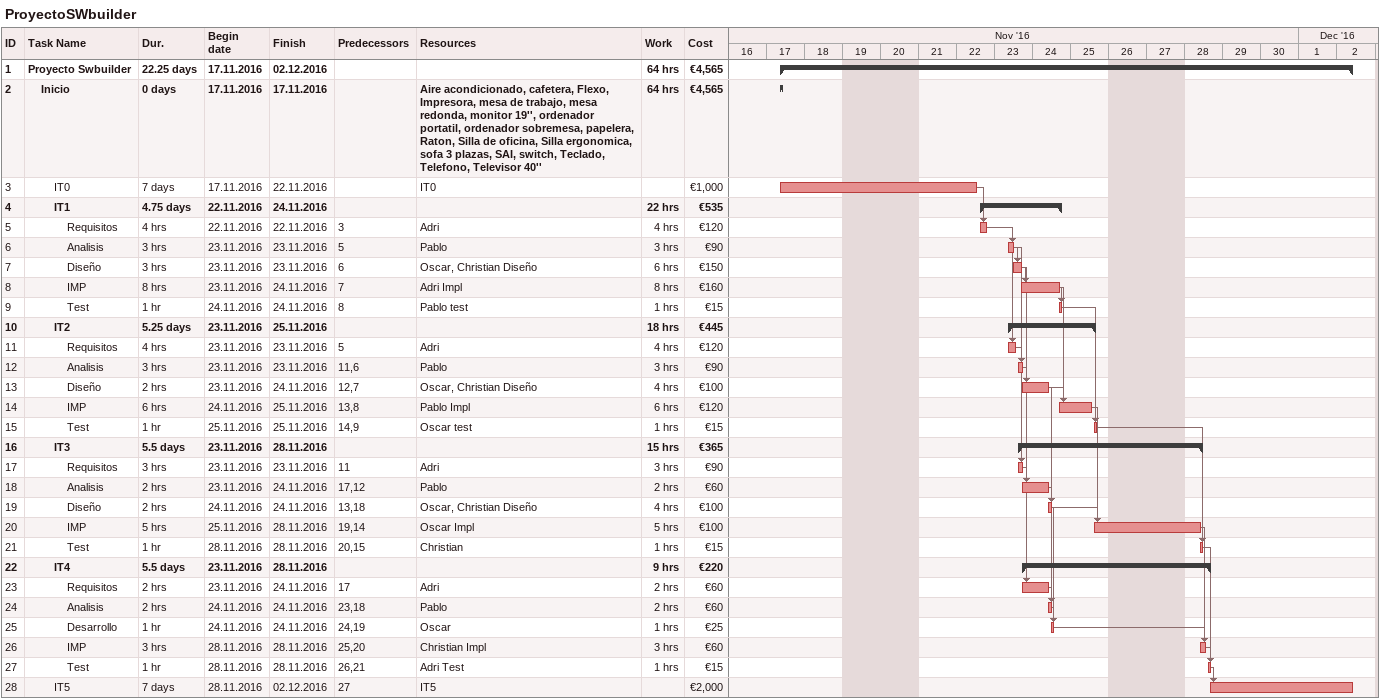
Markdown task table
ProyectoSWbuilder

| ID | Level | Task | Duration | Start | Finish | Predecessors | Resources | Work (h) | Cost (€) |
|---|---|---|---|---|---|---|---|---|---|
| 1 | 1 | **Proyecto Swbuilder** | 22.25d | 2016-11-17 | 2016-12-02 |  |  | 64 | 4565 |
| 2 | 2 | **Inicio** | 0d | 2016-11-17 | 2016-11-17 |  | Aire acondicionado, cafetera, Flexo, Impresora, mesa de trabajo, mesa redonda, monitor 19'', ordenador portatil, ordenador sobremesa, papelera, Raton, Silla de oficina, Silla ergonomica, sofa 3 plazas, SAI, switch, Teclado, Telefono, Televisor 40'' | 64 | 4565 |
| 3 | 3 | IT0 | 7d | 2016-11-17 | 2016-11-22 |  | IT0 |  | 1000 |
| 4 | 3 | **IT1** | 4.75d | 2016-11-22 | 2016-11-24 |  |  | 22 | 535 |
| 5 | 4 | Requisitos | 4h | 2016-11-22 | 2016-11-22 | 3 | Adri | 4 | 120 |
| 6 | 4 | Analisis | 3h | 2016-11-23 | 2016-11-23 | 5 | Pablo | 3 | 90 |
| 7 | 4 | Diseño | 3h | 2016-11-23 | 2016-11-23 | 6 | Oscar, Christian Diseño | 6 | 150 |
| 8 | 4 | IMP | 8h | 2016-11-23 | 2016-11-24 | 7 | Adri Impl | 8 | 160 |
| 9 | 4 | Test | 1h | 2016-11-24 | 2016-11-24 | 8 | Pablo test | 1 | 15 |
| 10 | 3 | **IT2** | 5.25d | 2016-11-23 | 2016-11-25 |  |  | 18 | 445 |
| 11 | 4 | Requisitos | 4h | 2016-11-23 | 2016-11-23 | 5 | Adri | 4 | 120 |
| 12 | 4 | Analisis | 3h | 2016-11-23 | 2016-11-23 | 11, 6 | Pablo | 3 | 90 |
| 13 | 4 | Diseño | 2h | 2016-11-23 | 2016-11-24 | 12, 7 | Oscar, Christian Diseño | 4 | 100 |
| 14 | 4 | IMP | 6h | 2016-11-24 | 2016-11-25 | 13, 8 | Pablo Impl | 6 | 120 |
| 15 | 4 | Test | 1h | 2016-11-25 | 2016-11-25 | 14, 9 | Oscar test | 1 | 15 |
| 16 | 3 | **IT3** | 5.5d | 2016-11-23 | 2016-11-28 |  |  | 15 | 365 |
| 17 | 4 | Requisitos | 3h | 2016-11-23 | 2016-11-23 | 11 | Adri | 3 | 90 |
| 18 | 4 | Analisis | 2h | 2016-11-23 | 2016-11-24 | 17, 12 | Pablo | 2 | 60 |
| 19 | 4 | Diseño | 2h | 2016-11-24 | 2016-11-24 | 13, 18 | Oscar, Christian Diseño | 4 | 100 |
| 20 | 4 | IMP | 5h | 2016-11-25 | 2016-11-28 | 19, 14 | Oscar Impl | 5 | 100 |
| 21 | 4 | Test | 1h | 2016-11-28 | 2016-11-28 | 20, 15 | Christian | 1 | 15 |
| 22 | 3 | **IT4** | 5.5d | 2016-11-23 | 2016-11-28 |  |  | 9 | 220 |
| 23 | 4 | Requisitos | 2h | 2016-11-23 | 2016-11-24 | 17 | Adri | 2 | 60 |
| 24 | 4 | Analisis | 2h | 2016-11-24 | 2016-11-24 | 23, 18 | Pablo | 2 | 60 |
| 25 | 4 | Desarrollo | 1h | 2016-11-24 | 2016-11-24 | 24, 19 | Oscar | 1 | 25 |
| 26 | 4 | IMP | 3h | 2016-11-28 | 2016-11-28 | 25, 20 | Christian Impl | 3 | 60 |
| 27 | 4 | Test | 1h | 2016-11-28 | 2016-11-28 | 26, 21 | Adri Test | 1 | 15 |
| 28 | 3 | IT5 | 7d | 2016-11-28 | 2016-12-02 | 27 | IT5 |  | 2000 |
